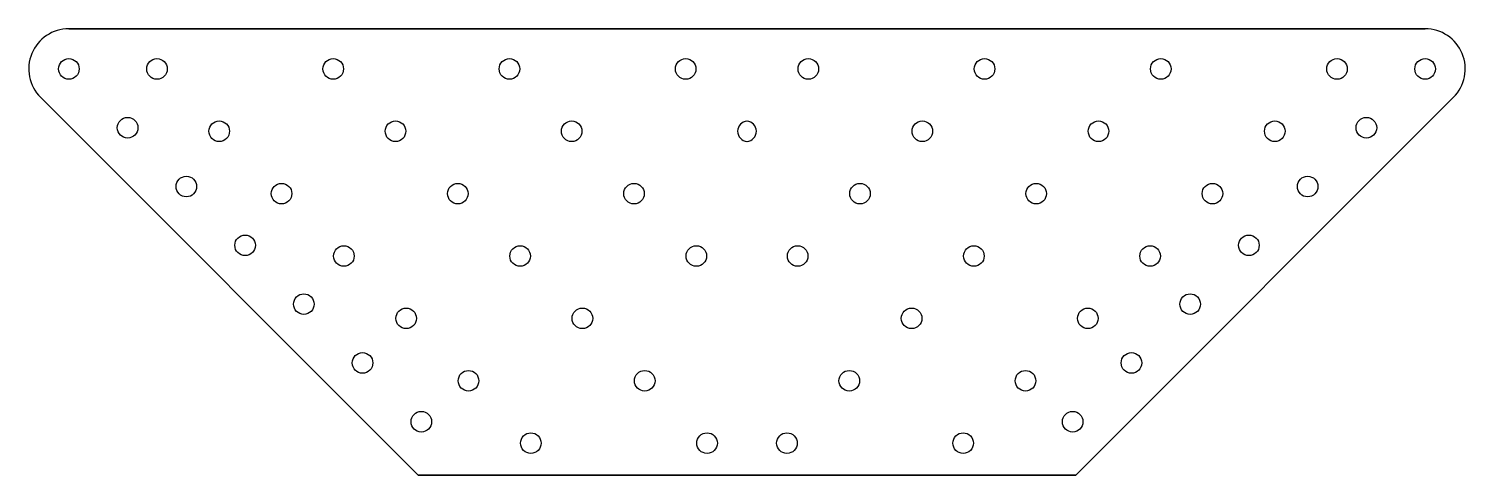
# Model space of a CAD drawing. Header units: millimetres. Extents: x -122 to 122, y 30 to 105.
import ezdxf

# ---------------------------------------------------------------- set-up
doc = ezdxf.new("R2010")
doc.units = ezdxf.units.MM
doc.layers.add('Body076', color=7, linetype='CONTINUOUS')

msp = doc.modelspace()

# ---------------------------------------------------------------- linework, layer by layer
at = {"layer": 'Body076'}
for p, q in [((-115.44, 105.43), (-115.44, 105.43, 2)), ((-115.44, 105.43), (115.44, 105.43)), ((115.44, 105.43, 2), (-115.44, 105.43, 2)), ((-115.44, 105.43), (-115.44, 105.43, 2)), ((115.44, 105.43, 2), (-115.44, 105.43, 2)), ((-115.44, 105.43), (115.44, 105.43)), ((115.44, 105.43), (115.44, 105.43, 2)), ((115.44, 105.43), (115.44, 105.43, 2)), ((-113.69, 98.6), (-113.69, 98.6, 2)), ((-113.69, 98.6), (-113.69, 98.6, 2)), ((-98.69, 98.6), (-98.69, 98.6, 2)), ((-98.69, 98.6), (-98.69, 98.6, 2)), ((-68.69, 98.6), (-68.69, 98.6, 2)), ((-68.69, 98.6), (-68.69, 98.6, 2)), ((-38.69, 98.6), (-38.69, 98.6, 2)), ((-38.69, 98.6), (-38.69, 98.6, 2)), ((-8.69, 98.6), (-8.69, 98.6, 2)), ((-8.69, 98.6), (-8.69, 98.6, 2)), ((8.69, 98.6), (8.69, 98.6, 2)), ((8.69, 98.6), (8.69, 98.6, 2)), ((38.69, 98.6), (38.69, 98.6, 2)), ((38.69, 98.6), (38.69, 98.6, 2)), ((68.69, 98.6), (68.69, 98.6, 2)), ((68.69, 98.6), (68.69, 98.6, 2)), ((98.69, 98.6), (98.69, 98.6, 2)), ((98.69, 98.6), (98.69, 98.6, 2)), ((113.69, 98.6), (113.69, 98.6, 2)), ((113.69, 98.6), (113.69, 98.6, 2)), ((-120.27, 93.77), (-120.27, 93.77, 2)), ((-56, 29.5), (-120.27, 93.77)), ((-56, 29.5, 2), (-120.27, 93.77, 2)), ((-120.27, 93.77), (-120.27, 93.77, 2)), ((-56, 29.5), (-120.27, 93.77)), ((-56, 29.5, 2), (-120.27, 93.77, 2)), ((56, 29.5), (120.27, 93.77)), ((56, 29.5, 2), (120.27, 93.77, 2)), ((56, 29.5), (120.27, 93.77)), ((56, 29.5, 2), (120.27, 93.77, 2)), ((120.27, 93.77), (120.27, 93.77, 2)), ((120.27, 93.77), (120.27, 93.77, 2)), ((-103.69, 88.6), (-103.69, 88.6, 2)), ((-103.69, 88.6), (-103.69, 88.6, 2)), ((0, 89.74, 2), (0, 89.74)), ((0, 89.74, 2), (0, 89.74)), ((103.69, 88.6), (103.69, 88.6, 2)), ((103.69, 88.6), (103.69, 88.6, 2)), ((-88.09, 88), (-88.09, 88, 2)), ((-88.09, 88), (-88.09, 88, 2)), ((-58.09, 88), (-58.09, 88, 2)), ((-58.09, 88), (-58.09, 88, 2)), ((-28.09, 88), (-28.09, 88, 2)), ((-28.09, 88), (-28.09, 88, 2)), ((0, 86.25, 2), (0, 86.25)), ((0, 86.25, 2), (0, 86.25)), ((28.09, 88), (28.09, 88, 2)), ((28.09, 88), (28.09, 88, 2)), ((58.09, 88), (58.09, 88, 2)), ((58.09, 88), (58.09, 88, 2)), ((88.09, 88), (88.09, 88, 2)), ((88.09, 88), (88.09, 88, 2)), ((-93.69, 78.6), (-93.69, 78.6, 2)), ((-93.69, 78.6), (-93.69, 78.6, 2)), ((93.69, 78.6), (93.69, 78.6, 2)), ((93.69, 78.6), (93.69, 78.6, 2)), ((-77.48, 77.39), (-77.48, 77.39, 2)), ((-77.48, 77.39), (-77.48, 77.39, 2)), ((-47.48, 77.39), (-47.48, 77.39, 2)), ((-47.48, 77.39), (-47.48, 77.39, 2)), ((-17.48, 77.39), (-17.48, 77.39, 2)), ((-17.48, 77.39), (-17.48, 77.39, 2)), ((17.48, 77.39), (17.48, 77.39, 2)), ((17.48, 77.39), (17.48, 77.39, 2)), ((47.48, 77.39), (47.48, 77.39, 2)), ((47.48, 77.39), (47.48, 77.39, 2)), ((77.48, 77.39), (77.48, 77.39, 2)), ((77.48, 77.39), (77.48, 77.39, 2)), ((-83.69, 68.6), (-83.69, 68.6, 2)), ((-83.69, 68.6), (-83.69, 68.6, 2)), ((83.69, 68.6), (83.69, 68.6, 2)), ((83.69, 68.6), (83.69, 68.6, 2)), ((-66.87, 66.78), (-66.87, 66.78, 2)), ((-66.87, 66.78), (-66.87, 66.78, 2)), ((-36.87, 66.78), (-36.87, 66.78, 2)), ((-36.87, 66.78), (-36.87, 66.78, 2)), ((-6.87, 66.78), (-6.87, 66.78, 2)), ((-6.87, 66.78), (-6.87, 66.78, 2)), ((6.87, 66.78), (6.87, 66.78, 2)), ((6.87, 66.78), (6.87, 66.78, 2)), ((36.87, 66.78), (36.87, 66.78, 2)), ((36.87, 66.78), (36.87, 66.78, 2)), ((66.87, 66.78), (66.87, 66.78, 2)), ((66.87, 66.78), (66.87, 66.78, 2)), ((-73.69, 58.6), (-73.69, 58.6, 2)), ((-73.69, 58.6), (-73.69, 58.6, 2)), ((73.69, 58.6), (73.69, 58.6, 2)), ((73.69, 58.6), (73.69, 58.6, 2)), ((-56.27, 56.18), (-56.27, 56.18, 2)), ((-56.27, 56.18), (-56.27, 56.18, 2)), ((-26.27, 56.18), (-26.27, 56.18, 2)), ((-26.27, 56.18), (-26.27, 56.18, 2)), ((26.27, 56.18), (26.27, 56.18, 2)), ((26.27, 56.18), (26.27, 56.18, 2)), ((56.27, 56.18), (56.27, 56.18, 2)), ((56.27, 56.18), (56.27, 56.18, 2)), ((-63.69, 48.6), (-63.69, 48.6, 2)), ((-63.69, 48.6), (-63.69, 48.6, 2)), ((63.69, 48.6), (63.69, 48.6, 2)), ((63.69, 48.6), (63.69, 48.6, 2)), ((-45.66, 45.57), (-45.66, 45.57, 2)), ((-45.66, 45.57), (-45.66, 45.57, 2)), ((-15.66, 45.57), (-15.66, 45.57, 2)), ((-15.66, 45.57), (-15.66, 45.57, 2)), ((15.66, 45.57), (15.66, 45.57, 2)), ((15.66, 45.57), (15.66, 45.57, 2)), ((45.66, 45.57), (45.66, 45.57, 2)), ((45.66, 45.57), (45.66, 45.57, 2)), ((-53.69, 38.6), (-53.69, 38.6, 2)), ((-53.69, 38.6), (-53.69, 38.6, 2)), ((53.69, 38.6), (53.69, 38.6, 2)), ((53.69, 38.6), (53.69, 38.6, 2)), ((-35.05, 34.96), (-35.05, 34.96, 2)), ((-35.05, 34.96), (-35.05, 34.96, 2)), ((-5.05, 34.96), (-5.05, 34.96, 2)), ((-5.05, 34.96), (-5.05, 34.96, 2)), ((5.05, 34.96), (5.05, 34.96, 2)), ((5.05, 34.96), (5.05, 34.96, 2)), ((35.05, 34.96), (35.05, 34.96, 2)), ((35.05, 34.96), (35.05, 34.96, 2)), ((-56, 29.5), (-56, 29.5, 2)), ((-56, 29.5), (-56, 29.5, 2)), ((56, 29.5), (-56, 29.5)), ((-56, 29.5, 2), (56, 29.5, 2)), ((56, 29.5), (-56, 29.5)), ((-56, 29.5, 2), (56, 29.5, 2)), ((56, 29.5), (56, 29.5, 2)), ((56, 29.5), (56, 29.5, 2))]:
    msp.add_line(p, q, dxfattribs=at)
for centre in [(-115.44, 98.6), (-115.44, 98.6), (-115.44, 98.6, 2), (-115.44, 98.6, 2), (-100.44, 98.6), (-100.44, 98.6), (-100.44, 98.6, 2), (-100.44, 98.6, 2), (-70.44, 98.6), (-70.44, 98.6), (-70.44, 98.6, 2), (-70.44, 98.6, 2), (-40.44, 98.6), (-40.44, 98.6), (-40.44, 98.6, 2), (-40.44, 98.6, 2), (-10.44, 98.6), (-10.44, 98.6), (-10.44, 98.6, 2), (-10.44, 98.6, 2), (10.44, 98.6), (10.44, 98.6), (10.44, 98.6, 2), (10.44, 98.6, 2), (40.44, 98.6), (40.44, 98.6), (40.44, 98.6, 2), (40.44, 98.6, 2), (70.44, 98.6), (70.44, 98.6), (70.44, 98.6, 2), (70.44, 98.6, 2), (100.44, 98.6), (100.44, 98.6), (100.44, 98.6, 2), (100.44, 98.6, 2), (115.44, 98.6), (115.44, 98.6), (115.44, 98.6, 2), (115.44, 98.6, 2), (-105.44, 88.6), (-105.44, 88.6), (-105.44, 88.6, 2), (-105.44, 88.6, 2), (-89.84, 88), (-89.84, 88), (-89.84, 88, 2), (-89.84, 88, 2), (-59.84, 88), (-59.84, 88), (-59.84, 88, 2), (-59.84, 88, 2), (-29.84, 88), (-29.84, 88), (-29.84, 88, 2), (-29.84, 88, 2), (29.84, 88), (29.84, 88), (29.84, 88, 2), (29.84, 88, 2), (59.84, 88), (59.84, 88), (59.84, 88, 2), (59.84, 88, 2), (89.84, 88), (89.84, 88), (89.84, 88, 2), (89.84, 88, 2), (105.44, 88.6), (105.44, 88.6), (105.44, 88.6, 2), (105.44, 88.6, 2), (-95.44, 78.6), (-95.44, 78.6), (-95.44, 78.6, 2), (-95.44, 78.6, 2), (-79.23, 77.39), (-79.23, 77.39), (-79.23, 77.39, 2), (-79.23, 77.39, 2), (-49.23, 77.39), (-49.23, 77.39), (-49.23, 77.39, 2), (-49.23, 77.39, 2), (-19.23, 77.39), (-19.23, 77.39), (-19.23, 77.39, 2), (-19.23, 77.39, 2), (19.23, 77.39), (19.23, 77.39), (19.23, 77.39, 2), (19.23, 77.39, 2), (49.23, 77.39), (49.23, 77.39), (49.23, 77.39, 2), (49.23, 77.39, 2), (79.23, 77.39), (79.23, 77.39), (79.23, 77.39, 2), (79.23, 77.39, 2), (95.44, 78.6), (95.44, 78.6), (95.44, 78.6, 2), (95.44, 78.6, 2), (-85.44, 68.6), (-85.44, 68.6), (-85.44, 68.6, 2), (-85.44, 68.6, 2), (-68.62, 66.78), (-68.62, 66.78), (-68.62, 66.78, 2), (-68.62, 66.78, 2), (-38.62, 66.78), (-38.62, 66.78), (-38.62, 66.78, 2), (-38.62, 66.78, 2), (-8.62, 66.78), (-8.62, 66.78), (-8.62, 66.78, 2), (-8.62, 66.78, 2), (8.62, 66.78), (8.62, 66.78), (8.62, 66.78, 2), (8.62, 66.78, 2), (38.62, 66.78), (38.62, 66.78), (38.62, 66.78, 2), (38.62, 66.78, 2), (68.62, 66.78), (68.62, 66.78), (68.62, 66.78, 2), (68.62, 66.78, 2), (85.44, 68.6), (85.44, 68.6), (85.44, 68.6, 2), (85.44, 68.6, 2), (-75.44, 58.6), (-75.44, 58.6), (-75.44, 58.6, 2), (-75.44, 58.6, 2), (75.44, 58.6), (75.44, 58.6), (75.44, 58.6, 2), (75.44, 58.6, 2), (-58.02, 56.18), (-58.02, 56.18), (-58.02, 56.18, 2), (-58.02, 56.18, 2), (-28.02, 56.18), (-28.02, 56.18), (-28.02, 56.18, 2), (-28.02, 56.18, 2), (28.02, 56.18), (28.02, 56.18), (28.02, 56.18, 2), (28.02, 56.18, 2), (58.02, 56.18), (58.02, 56.18), (58.02, 56.18, 2), (58.02, 56.18, 2), (-65.44, 48.6), (-65.44, 48.6), (-65.44, 48.6, 2), (-65.44, 48.6, 2), (65.44, 48.6), (65.44, 48.6), (65.44, 48.6, 2), (65.44, 48.6, 2), (-47.41, 45.57), (-47.41, 45.57), (-47.41, 45.57, 2), (-47.41, 45.57, 2), (-17.41, 45.57), (-17.41, 45.57), (-17.41, 45.57, 2), (-17.41, 45.57, 2), (17.41, 45.57), (17.41, 45.57), (17.41, 45.57, 2), (17.41, 45.57, 2), (47.41, 45.57), (47.41, 45.57), (47.41, 45.57, 2), (47.41, 45.57, 2), (-55.44, 38.6), (-55.44, 38.6), (-55.44, 38.6, 2), (-55.44, 38.6, 2), (55.44, 38.6), (55.44, 38.6), (55.44, 38.6, 2), (55.44, 38.6, 2), (-36.8, 34.96), (-36.8, 34.96), (-36.8, 34.96, 2), (-36.8, 34.96, 2), (-6.8, 34.96), (-6.8, 34.96), (-6.8, 34.96, 2), (-6.8, 34.96, 2), (6.8, 34.96), (6.8, 34.96), (6.8, 34.96, 2), (6.8, 34.96, 2), (36.8, 34.96), (36.8, 34.96), (36.8, 34.96, 2), (36.8, 34.96, 2)]:
    msp.add_circle(centre, 1.75, dxfattribs=at)
for centre, radius, start, end in [((-115.44, 98.6), 6.83, 90, -135), ((-115.44, 98.6, 2), 6.83, 90, -135), ((-115.44, 98.6), 6.83, 90, -135), ((-115.44, 98.6, 2), 6.83, 90, -135), ((115.44, 98.6), 6.83, -45, 90), ((115.44, 98.6, 2), 6.83, -45, 90), ((115.44, 98.6), 6.83, -45, 90), ((115.44, 98.6, 2), 6.83, -45, 90), ((0.16, 88), 1.75, 95.3427, -95.3427), ((0.16, 88), 1.75, 95.3427, -95.3427), ((0.16, 88, 2), 1.75, 95.3427, -95.3427), ((0.16, 88, 2), 1.75, 95.3427, -95.3427), ((-0.16, 88), 1.75, -84.6573, 84.6573), ((-0.16, 88), 1.75, -84.6573, 84.6573), ((-0.16, 88, 2), 1.75, -84.6573, 84.6573), ((-0.16, 88, 2), 1.75, -84.6573, 84.6573)]:
    msp.add_arc(centre, radius, start, end, dxfattribs=at)

doc.saveas('drawing.dxf')
